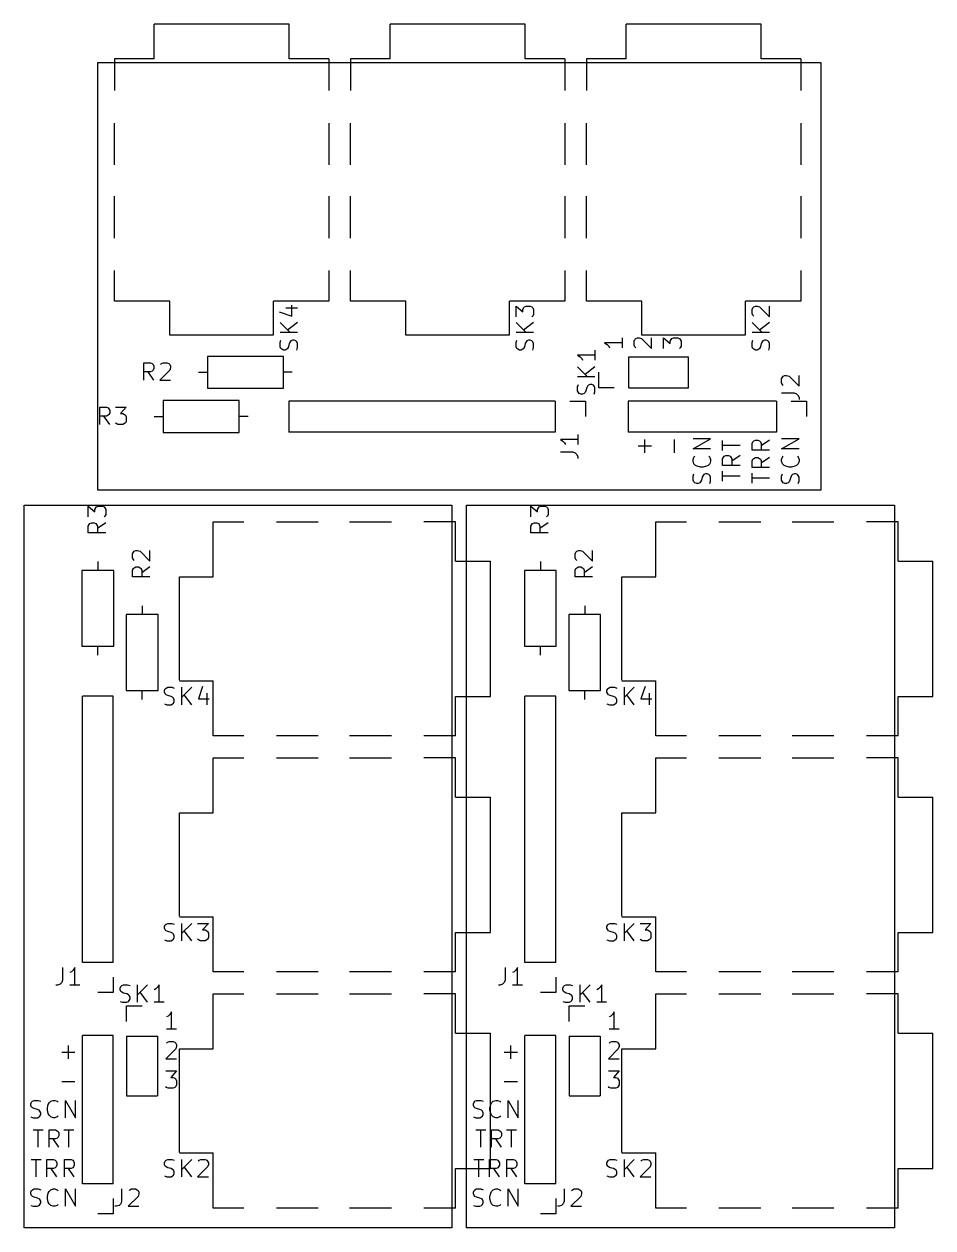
# Model space of a CAD drawing. Extents: x 25 to 269, y -152 to -49.
# Drawn here: x 25.4 to 103.6, y -152.4 to -48.8 of the extents above; entities that cross this region are included whole.
import ezdxf

# ---------------------------------------------------------------- set-up
doc = ezdxf.new("R2010")
doc.units = 0
doc.layers.add('BLACK', color=7, linetype='CONTINUOUS')

msp = doc.modelspace()

# ---------------------------------------------------------------- linework, layer by layer
at = {"layer": 'BLACK', "linetype": 'CONTINUOUS'}
for p, q in [((48.225, -48.76), (36.585, -48.76)), ((36.585, -51.76), (36.585, -48.76)), ((48.225, -51.76), (48.225, -48.76)), ((56.905, -51.76), (56.905, -48.76)), ((68.545, -48.76), (56.905, -48.76)), ((68.545, -51.76), (68.545, -48.76)), ((88.865, -48.76), (77.225, -48.76)), ((77.225, -51.76), (77.225, -48.76)), ((88.865, -51.76), (88.865, -48.76)), ((36.585, -51.76), (33.185, -51.76)), ((33.185, -51.76), (33.185, -54.48)), ((51.625, -51.76), (48.225, -51.76)), ((51.625, -51.76), (51.625, -54.48)), ((53.505, -51.76), (53.505, -54.48)), ((56.905, -51.76), (53.505, -51.76)), ((71.945, -51.76), (68.545, -51.76)), ((71.945, -51.76), (71.945, -54.48)), ((77.225, -51.76), (73.825, -51.76)), ((73.825, -51.76), (73.825, -54.48)), ((92.265, -51.76), (88.865, -51.76)), ((92.265, -51.76), (92.265, -54.48)), ((31.75, -88.9), (31.75, -52.07)), ((31.75, -52.07), (93.98, -52.07)), ((93.98, -52.07), (93.98, -88.9)), ((33.185, -60.88), (33.185, -57.28)), ((51.625, -57.28), (51.625, -60.88)), ((53.505, -60.88), (53.505, -57.28)), ((71.945, -57.28), (71.945, -60.88)), ((73.825, -60.88), (73.825, -57.28)), ((92.265, -57.28), (92.265, -60.88)), ((33.185, -67.18), (33.185, -63.58)), ((51.625, -63.58), (51.625, -67.18)), ((53.505, -67.18), (53.505, -63.58)), ((71.945, -63.58), (71.945, -67.18)), ((73.825, -67.18), (73.825, -63.58)), ((92.265, -63.58), (92.265, -67.18)), ((33.185, -72.61), (33.185, -69.98)), ((51.625, -69.98), (51.625, -72.61)), ((53.505, -72.61), (53.505, -69.98)), ((71.945, -69.98), (71.945, -72.61)), ((73.825, -72.61), (73.825, -69.98)), ((92.265, -69.98), (92.265, -72.61)), ((37.935, -72.61), (33.185, -72.61)), ((37.935, -75.53), (37.935, -72.61)), ((51.625, -72.61), (46.875, -72.61)), ((46.875, -75.53), (46.875, -72.61)), ((47.3671, -73.5371), (48.4386, -73.8943)), ((47.9386, -73.18), (48.9386, -73.18)), ((48.4386, -73.8943), (48.4386, -72.9657)), ((58.255, -72.61), (53.505, -72.61)), ((58.255, -75.53), (58.255, -72.61)), ((67.195, -75.53), (67.195, -72.61)), ((71.945, -72.61), (67.195, -72.61)), ((67.7586, -73.9657), (67.7586, -73.0371)), ((67.7586, -73.0371), (68.33, -73.5371)), ((68.33, -73.3229), (68.4014, -73.18)), ((68.33, -73.5371), (68.33, -73.3229)), ((68.4014, -73.18), (68.4729, -73.1086)), ((68.4729, -73.1086), (68.6157, -73.0371)), ((68.6157, -73.0371), (68.9729, -73.0371)), ((68.9729, -73.0371), (69.1157, -73.1086)), ((69.1157, -73.1086), (69.1871, -73.18)), ((69.1871, -73.18), (69.2586, -73.3229)), ((69.2586, -73.3229), (69.2586, -73.7514)), ((78.575, -72.61), (73.825, -72.61)), ((78.575, -75.53), (78.575, -72.61)), ((92.265, -72.61), (87.515, -72.61)), ((87.515, -75.53), (87.515, -72.61)), ((88.0786, -73.3229), (88.15, -73.18)), ((88.0786, -73.68), (88.0786, -73.3229)), ((88.15, -73.18), (88.2214, -73.1086)), ((88.2214, -73.1086), (88.3643, -73.0371)), ((88.3643, -73.0371), (88.5071, -73.0371)), ((88.5071, -73.0371), (88.7214, -73.1086)), ((88.7214, -73.1086), (89.5786, -73.9657)), ((89.5786, -73.9657), (89.5786, -73.0371)), ((47.4386, -74.4657), (48.2957, -75.3229)), ((48.9386, -74.4657), (48.0814, -75.1086)), ((67.7586, -74.4657), (68.6157, -75.3229)), ((69.2586, -74.4657), (68.4014, -75.1086)), ((69.1871, -73.8943), (69.1157, -73.9657)), ((69.2586, -73.7514), (69.1871, -73.8943)), ((88.15, -73.8229), (88.0786, -73.68)), ((88.0786, -74.4657), (88.9357, -75.3229)), ((88.2214, -73.8943), (88.15, -73.8229)), ((89.5786, -74.4657), (88.7214, -75.1086)), ((46.835, -75.53), (37.935, -75.53)), ((48.9386, -75.3229), (47.4386, -75.3229)), ((67.155, -75.53), (58.255, -75.53)), ((69.2586, -75.3229), (67.7586, -75.3229)), ((87.475, -75.53), (78.575, -75.53)), ((89.5786, -75.3229), (88.0786, -75.3229)), ((47.4386, -76.18), (47.51, -75.9657)), ((47.4386, -76.5371), (47.4386, -76.18)), ((47.51, -76.68), (47.4386, -76.5371)), ((47.5814, -76.7514), (47.51, -76.68)), ((48.0814, -76.68), (48.01, -76.7514)), ((48.1529, -76.5371), (48.0814, -76.68)), ((48.2243, -76.2514), (48.1529, -76.5371)), ((48.2957, -76.1086), (48.2243, -76.2514)), ((48.3671, -76.0371), (48.2957, -76.1086)), ((48.51, -75.9657), (48.3671, -76.0371)), ((48.6529, -75.9657), (48.51, -75.9657)), ((48.7957, -76.0371), (48.6529, -75.9657)), ((48.8671, -76.1086), (48.7957, -76.0371)), ((48.9386, -76.2514), (48.8671, -76.1086)), ((48.8671, -76.8229), (48.9386, -76.6086)), ((48.9386, -76.6086), (48.9386, -76.2514)), ((67.7586, -76.18), (67.83, -75.9657)), ((67.7586, -76.5371), (67.7586, -76.18)), ((67.83, -76.68), (67.7586, -76.5371)), ((67.9014, -76.7514), (67.83, -76.68)), ((68.4014, -76.68), (68.33, -76.7514)), ((68.4729, -76.5371), (68.4014, -76.68)), ((68.5443, -76.2514), (68.4729, -76.5371)), ((68.6157, -76.1086), (68.5443, -76.2514)), ((68.6871, -76.0371), (68.6157, -76.1086)), ((68.83, -75.9657), (68.6871, -76.0371)), ((68.9729, -75.9657), (68.83, -75.9657)), ((69.1157, -76.0371), (68.9729, -75.9657)), ((69.1871, -76.1086), (69.1157, -76.0371)), ((69.2586, -76.2514), (69.1871, -76.1086)), ((69.1871, -76.8229), (69.2586, -76.6086)), ((69.2586, -76.6086), (69.2586, -76.2514)), ((76.8786, -76.2), (75.3786, -76.2)), ((75.3786, -76.2), (75.5929, -76.3429)), ((75.5929, -76.3429), (75.7357, -76.4857)), ((75.7357, -76.4857), (75.8071, -76.6286)), ((76.8786, -75.7714), (76.8786, -76.6286)), ((77.9186, -76.0571), (77.99, -75.9143)), ((77.9186, -76.4143), (77.9186, -76.0571)), ((77.99, -76.5571), (77.9186, -76.4143)), ((77.99, -75.9143), (78.0614, -75.8429)), ((78.0614, -76.6286), (77.99, -76.5571)), ((78.0614, -75.8429), (78.2043, -75.7714)), ((78.2043, -75.7714), (78.3471, -75.7714)), ((78.3471, -75.7714), (78.5614, -75.8429)), ((78.5614, -75.8429), (79.4186, -76.7)), ((79.4186, -76.7), (79.4186, -75.7714)), ((80.4586, -76.7), (80.4586, -75.7714)), ((80.4586, -75.7714), (81.03, -76.2714)), ((81.03, -76.0571), (81.1014, -75.9143)), ((81.03, -76.2714), (81.03, -76.0571)), ((81.1014, -75.9143), (81.1729, -75.8429)), ((81.1729, -75.8429), (81.3157, -75.7714)), ((81.3157, -75.7714), (81.6729, -75.7714)), ((81.6729, -75.7714), (81.8157, -75.8429)), ((81.8157, -75.8429), (81.8871, -75.9143)), ((81.8871, -76.6286), (81.8157, -76.7)), ((81.8871, -75.9143), (81.9586, -76.0571)), ((81.9586, -76.4857), (81.8871, -76.6286)), ((81.9586, -76.0571), (81.9586, -76.4857)), ((88.0786, -76.18), (88.15, -75.9657)), ((88.0786, -76.5371), (88.0786, -76.18)), ((88.15, -76.68), (88.0786, -76.5371)), ((88.2214, -76.7514), (88.15, -76.68)), ((88.7214, -76.68), (88.65, -76.7514)), ((88.7929, -76.5371), (88.7214, -76.68)), ((88.8643, -76.2514), (88.7929, -76.5371)), ((88.9357, -76.1086), (88.8643, -76.2514)), ((89.0071, -76.0371), (88.9357, -76.1086)), ((89.15, -75.9657), (89.0071, -76.0371)), ((89.2929, -75.9657), (89.15, -75.9657)), ((89.4357, -76.0371), (89.2929, -75.9657)), ((89.5071, -76.1086), (89.4357, -76.0371)), ((89.5786, -76.2514), (89.5071, -76.1086)), ((89.5071, -76.8229), (89.5786, -76.6086)), ((89.5786, -76.6086), (89.5786, -76.2514)), ((47.72, -77.37), (41.18, -77.37)), ((41.18, -77.37), (41.18, -80.11)), ((47.7243, -76.8229), (47.5814, -76.7514)), ((47.72, -80.11), (47.72, -77.37)), ((47.8671, -76.8229), (47.7243, -76.8229)), ((48.01, -76.7514), (47.8671, -76.8229)), ((68.0443, -76.8229), (67.9014, -76.7514)), ((68.1871, -76.8229), (68.0443, -76.8229)), ((68.33, -76.7514), (68.1871, -76.8229)), ((74.5486, -77.2757), (73.0486, -77.2757)), ((73.0486, -77.2757), (73.2629, -77.4186)), ((73.2629, -77.4186), (73.4057, -77.5614)), ((73.4057, -77.5614), (73.4771, -77.7043)), ((74.5486, -76.8471), (74.5486, -77.7043)), ((77.47, -80.07), (77.47, -77.41)), ((77.47, -77.41), (82.61, -77.41)), ((82.61, -80.07), (82.61, -77.41)), ((88.3643, -76.8229), (88.2214, -76.7514)), ((88.5071, -76.8229), (88.3643, -76.8229)), ((88.65, -76.7514), (88.5071, -76.8229)), ((35.7229, -79.4186), (35.7229, -77.9186)), ((35.7229, -77.9186), (36.2943, -77.9186)), ((36.2943, -78.7043), (35.7229, -78.7043)), ((36.58, -79.4186), (36.08, -78.7043)), ((36.2943, -77.9186), (36.4371, -77.99)), ((36.4371, -78.6329), (36.2943, -78.7043)), ((36.4371, -77.99), (36.5086, -78.0614)), ((36.5086, -78.5614), (36.4371, -78.6329)), ((36.5086, -78.0614), (36.58, -78.2043)), ((36.58, -78.4186), (36.5086, -78.5614)), ((36.58, -78.2043), (36.58, -78.4186)), ((37.9371, -78.5614), (37.08, -79.4186)), ((37.1514, -78.0614), (37.2229, -77.99)), ((37.2229, -77.99), (37.3657, -77.9186)), ((37.3657, -77.9186), (37.7229, -77.9186)), ((37.7229, -77.9186), (37.8657, -77.99)), ((37.8657, -77.99), (37.9371, -78.0614)), ((37.9371, -78.0614), (38.0086, -78.2043)), ((38.0086, -78.3471), (37.9371, -78.5614)), ((38.0086, -78.2043), (38.0086, -78.3471)), ((40.41, -78.74), (41.18, -78.74)), ((48.49, -78.74), (47.72, -78.74)), ((73.0486, -78.2757), (73.9057, -79.1329)), ((74.5486, -78.2757), (73.6914, -78.9186)), ((74.87, -80.07), (74.87, -78.74)), ((37.08, -79.4186), (38.0086, -79.4186)), ((74.5486, -79.1329), (73.0486, -79.1329)), ((73.0486, -79.99), (73.12, -79.7757)), ((74.12, -79.7757), (73.9771, -79.8471)), ((74.2629, -79.7757), (74.12, -79.7757)), ((74.4057, -79.8471), (74.2629, -79.7757)), ((90.6186, -79.2957), (90.69, -79.1529)), ((90.6186, -79.6529), (90.6186, -79.2957)), ((90.69, -79.7957), (90.6186, -79.6529)), ((90.69, -79.1529), (90.7614, -79.0814)), ((90.7614, -79.8671), (90.69, -79.7957)), ((90.7614, -79.0814), (90.9043, -79.01)), ((90.9043, -79.01), (91.0471, -79.01)), ((91.0471, -79.01), (91.2614, -79.0814)), ((91.2614, -79.0814), (92.1186, -79.9386)), ((92.1186, -79.9386), (92.1186, -79.01)), ((41.18, -80.11), (47.72, -80.11)), ((73.0486, -80.3471), (73.0486, -79.99)), ((73.12, -80.49), (73.0486, -80.3471)), ((73.1914, -80.5614), (73.12, -80.49)), ((73.3343, -80.6329), (73.1914, -80.5614)), ((73.4771, -80.6329), (73.3343, -80.6329)), ((73.62, -80.5614), (73.4771, -80.6329)), ((73.6914, -80.49), (73.62, -80.5614)), ((73.7629, -80.3471), (73.6914, -80.49)), ((73.8343, -80.0614), (73.7629, -80.3471)), ((73.9057, -79.9186), (73.8343, -80.0614)), ((73.9771, -79.8471), (73.9057, -79.9186)), ((74.4771, -79.9186), (74.4057, -79.8471)), ((74.5486, -80.0614), (74.4771, -79.9186)), ((74.4771, -80.6329), (74.5486, -80.4186)), ((74.5486, -80.4186), (74.5486, -80.0614)), ((76.2, -80.07), (74.87, -80.07)), ((77.47, -80.07), (82.61, -80.07)), ((90.6186, -80.51), (91.69, -80.51)), ((91.69, -80.51), (91.9043, -80.5814)), ((91.9043, -80.5814), (92.0471, -80.7243)), ((92.0471, -80.7243), (92.1186, -80.9386)), ((31.9129, -83.2286), (31.9129, -81.7286)), ((31.9129, -81.7286), (32.4843, -81.7286)), ((32.4843, -81.7286), (32.6271, -81.8)), ((32.6271, -81.8), (32.6986, -81.8714)), ((32.6986, -81.8714), (32.77, -82.0143)), ((33.27, -81.7286), (34.1986, -81.7286)), ((34.1986, -81.7286), (33.6986, -82.3)), ((43.91, -81.18), (37.37, -81.18)), ((37.37, -81.18), (37.37, -83.92)), ((43.91, -83.92), (43.91, -81.18)), ((71.12, -81.22), (48.2, -81.22)), ((48.2, -81.22), (48.2, -83.88)), ((71.12, -81.22), (71.12, -83.88)), ((72.39, -81.22), (73.72, -81.22)), ((73.72, -81.22), (73.72, -82.55)), ((90.17, -81.22), (77.41, -81.22)), ((77.41, -81.22), (77.41, -83.88)), ((90.17, -81.22), (90.17, -83.88)), ((91.44, -81.22), (92.77, -81.22)), ((92.1186, -80.9386), (92.1186, -81.0814)), ((92.77, -81.22), (92.77, -82.55)), ((32.4843, -82.5143), (31.9129, -82.5143)), ((32.77, -83.2286), (32.27, -82.5143)), ((32.6271, -82.4429), (32.4843, -82.5143)), ((32.6986, -82.3714), (32.6271, -82.4429)), ((32.77, -82.2286), (32.6986, -82.3714)), ((32.77, -82.0143), (32.77, -82.2286)), ((33.6986, -82.3), (33.9129, -82.3)), ((33.9129, -82.3), (34.0557, -82.3714)), ((34.0557, -82.3714), (34.1271, -82.4429)), ((34.1271, -82.4429), (34.1986, -82.5857)), ((34.1986, -82.5857), (34.1986, -82.9429)), ((36.6, -82.55), (37.37, -82.55)), ((44.68, -82.55), (43.91, -82.55)), ((33.3414, -83.1571), (33.27, -83.0857)), ((33.4843, -83.2286), (33.3414, -83.1571)), ((33.9129, -83.2286), (33.4843, -83.2286)), ((34.0557, -83.1571), (33.9129, -83.2286)), ((34.1271, -83.0857), (34.0557, -83.1571)), ((34.1986, -82.9429), (34.1271, -83.0857)), ((37.37, -83.92), (43.91, -83.92)), ((71.12, -83.88), (48.2, -83.88)), ((90.17, -83.88), (77.41, -83.88)), ((73.0686, -84.5186), (71.5686, -84.5186)), ((71.5686, -84.5186), (71.7829, -84.6614)), ((71.7829, -84.6614), (71.9257, -84.8043)), ((71.9257, -84.8043), (71.9971, -84.9471)), ((73.0686, -84.09), (73.0686, -84.9471)), ((78.8471, -85.6614), (78.8471, -84.5186)), ((81.3871, -85.6614), (81.3871, -84.5186)), ((82.9986, -85.3243), (84.4986, -84.4671)), ((84.4986, -84.4671), (82.9986, -84.4671)), ((85.5386, -85.4671), (85.5386, -84.61)), ((88.0786, -84.86), (88.15, -84.7171)), ((88.0786, -85.4314), (88.0786, -84.86)), ((88.15, -84.7171), (88.2214, -84.6457)), ((88.2214, -84.6457), (88.3643, -84.5743)), ((88.3643, -84.5743), (88.5786, -84.5743)), ((88.5786, -84.5743), (88.7214, -84.6457)), ((88.7214, -84.6457), (88.7929, -84.7171)), ((88.7929, -84.7171), (88.8643, -84.86)), ((89.5786, -84.5743), (88.8643, -85.0743)), ((88.8643, -84.86), (88.8643, -85.4314)), ((90.6186, -85.3243), (92.1186, -84.4671)), ((92.1186, -84.4671), (90.6186, -84.4671)), ((71.5686, -85.59), (72.64, -85.59)), ((72.64, -85.59), (72.8543, -85.6614)), ((72.8543, -85.6614), (72.9971, -85.8043)), ((72.9971, -85.8043), (73.0686, -86.0186)), ((73.0686, -86.0186), (73.0686, -86.1614)), ((79.4186, -85.09), (78.2757, -85.09)), ((84.4986, -85.3243), (82.9986, -85.3243)), ((83.07, -86.0386), (83.1414, -85.9671)), ((84.3557, -85.9671), (84.4271, -86.0386)), ((87.0386, -85.0386), (85.5386, -85.0386)), ((85.61, -86.0386), (85.6814, -85.9671)), ((85.6814, -85.9671), (85.8243, -85.8957)), ((85.8243, -85.8957), (86.0386, -85.8957)), ((86.0386, -85.8957), (86.1814, -85.9671)), ((86.1814, -85.9671), (86.2529, -86.0386)), ((87.0386, -85.8957), (86.3243, -86.3957)), ((89.5786, -85.4314), (88.0786, -85.4314)), ((92.1186, -85.3243), (90.6186, -85.3243)), ((90.69, -86.0386), (90.7614, -85.9671)), ((91.9757, -85.9671), (92.0471, -86.0386)), ((82.9986, -86.2529), (83.07, -86.0386)), ((82.9986, -86.3957), (82.9986, -86.2529)), ((83.07, -86.61), (82.9986, -86.3957)), ((83.2129, -86.7529), (83.07, -86.61)), ((83.3557, -86.8243), (83.2129, -86.7529)), ((83.6414, -86.8957), (83.3557, -86.8243)), ((83.8557, -86.8957), (83.6414, -86.8957)), ((84.1414, -86.8243), (83.8557, -86.8957)), ((84.2843, -86.7529), (84.1414, -86.8243)), ((84.4271, -86.61), (84.2843, -86.7529)), ((84.4271, -86.0386), (84.4986, -86.2529)), ((84.4986, -86.3957), (84.4271, -86.61)), ((84.4986, -86.2529), (84.4986, -86.3957)), ((85.5386, -86.1814), (85.61, -86.0386)), ((85.5386, -86.7529), (85.5386, -86.1814)), ((87.0386, -86.7529), (85.5386, -86.7529)), ((86.2529, -86.0386), (86.3243, -86.1814)), ((86.3243, -86.1814), (86.3243, -86.7529)), ((88.0786, -86.36), (88.15, -86.2171)), ((88.0786, -86.9314), (88.0786, -86.36)), ((89.5786, -86.9314), (88.0786, -86.9314)), ((88.15, -86.2171), (88.2214, -86.1457)), ((88.2214, -86.1457), (88.3643, -86.0743)), ((88.3643, -86.0743), (88.5786, -86.0743)), ((88.5786, -86.0743), (88.7214, -86.1457)), ((88.7214, -86.1457), (88.7929, -86.2171)), ((88.7929, -86.2171), (88.8643, -86.36)), ((89.5786, -86.0743), (88.8643, -86.5743)), ((88.8643, -86.36), (88.8643, -86.9314)), ((90.6186, -86.2529), (90.69, -86.0386)), ((90.6186, -86.3957), (90.6186, -86.2529)), ((90.69, -86.61), (90.6186, -86.3957)), ((90.8329, -86.7529), (90.69, -86.61)), ((90.9757, -86.8243), (90.8329, -86.7529)), ((91.2614, -86.8957), (90.9757, -86.8243)), ((91.4757, -86.8957), (91.2614, -86.8957)), ((91.7614, -86.8243), (91.4757, -86.8957)), ((91.9043, -86.7529), (91.7614, -86.8243)), ((92.0471, -86.61), (91.9043, -86.7529)), ((92.0471, -86.0386), (92.1186, -86.2529)), ((92.1186, -86.3957), (92.0471, -86.61)), ((92.1186, -86.2529), (92.1186, -86.3957)), ((82.9986, -87.6814), (83.07, -87.4671)), ((82.9986, -88.0386), (82.9986, -87.6814)), ((83.07, -88.1814), (82.9986, -88.0386)), ((83.7129, -88.0386), (83.6414, -88.1814)), ((83.7843, -87.7529), (83.7129, -88.0386)), ((83.8557, -87.61), (83.7843, -87.7529)), ((83.9271, -87.5386), (83.8557, -87.61)), ((84.07, -87.4671), (83.9271, -87.5386)), ((84.2129, -87.4671), (84.07, -87.4671)), ((84.3557, -87.5386), (84.2129, -87.4671)), ((84.4271, -87.61), (84.3557, -87.5386)), ((84.4986, -87.7529), (84.4271, -87.61)), ((84.4986, -88.11), (84.4986, -87.7529)), ((85.5386, -88.11), (85.5386, -87.2529)), ((87.0386, -87.6814), (85.5386, -87.6814)), ((88.0786, -88.2886), (88.0786, -87.4314)), ((89.5786, -87.86), (88.0786, -87.86)), ((90.6186, -87.6814), (90.69, -87.4671)), ((90.6186, -88.0386), (90.6186, -87.6814)), ((90.69, -88.1814), (90.6186, -88.0386)), ((91.3329, -88.0386), (91.2614, -88.1814)), ((91.4043, -87.7529), (91.3329, -88.0386)), ((91.4757, -87.61), (91.4043, -87.7529)), ((91.5471, -87.5386), (91.4757, -87.61)), ((91.69, -87.4671), (91.5471, -87.5386)), ((91.8329, -87.4671), (91.69, -87.4671)), ((91.9757, -87.5386), (91.8329, -87.4671)), ((92.0471, -87.61), (91.9757, -87.5386)), ((92.1186, -87.7529), (92.0471, -87.61)), ((92.1186, -88.11), (92.1186, -87.7529)), ((93.98, -88.9), (31.75, -88.9)), ((83.1414, -88.2529), (83.07, -88.1814)), ((83.2843, -88.3243), (83.1414, -88.2529)), ((83.4271, -88.3243), (83.2843, -88.3243)), ((83.57, -88.2529), (83.4271, -88.3243)), ((83.6414, -88.1814), (83.57, -88.2529)), ((84.4271, -88.3243), (84.4986, -88.11)), ((90.7614, -88.2529), (90.69, -88.1814)), ((90.9043, -88.3243), (90.7614, -88.2529)), ((91.0471, -88.3243), (90.9043, -88.3243)), ((91.19, -88.2529), (91.0471, -88.3243)), ((91.2614, -88.1814), (91.19, -88.2529)), ((92.0471, -88.3243), (92.1186, -88.11)), ((25.4, -90.17), (62.23, -90.17)), ((25.4, -152.4), (25.4, -90.17)), ((30.9286, -91.19), (30.9286, -90.2614)), ((30.9286, -90.2614), (31.5, -90.7614)), ((31.5, -90.5471), (31.5714, -90.4043)), ((31.5, -90.7614), (31.5, -90.5471)), ((31.5714, -90.4043), (31.6429, -90.3329)), ((31.6429, -90.3329), (31.7857, -90.2614)), ((31.7857, -90.2614), (32.1429, -90.2614)), ((32.1429, -90.2614), (32.2857, -90.3329)), ((32.2857, -90.3329), (32.3571, -90.4043)), ((32.3571, -91.1186), (32.2857, -91.19)), ((32.3571, -90.4043), (32.4286, -90.5471)), ((32.4286, -90.9757), (32.3571, -91.1186)), ((32.4286, -90.5471), (32.4286, -90.9757)), ((62.23, -90.17), (62.23, -152.4)), ((63.5, -152.4), (63.5, -90.17)), ((63.5, -90.17), (100.33, -90.17)), ((69.0286, -91.19), (69.0286, -90.2614)), ((69.0286, -90.2614), (69.6, -90.7614)), ((69.6, -90.5471), (69.6714, -90.4043)), ((69.6, -90.7614), (69.6, -90.5471)), ((69.6714, -90.4043), (69.7429, -90.3329)), ((69.7429, -90.3329), (69.8857, -90.2614)), ((69.8857, -90.2614), (70.2429, -90.2614)), ((70.2429, -90.2614), (70.3857, -90.3329)), ((70.3857, -90.3329), (70.4571, -90.4043)), ((70.4571, -91.1186), (70.3857, -91.19)), ((70.4571, -90.4043), (70.5286, -90.5471)), ((70.5286, -90.9757), (70.4571, -91.1186)), ((70.5286, -90.5471), (70.5286, -90.9757)), ((100.33, -90.17), (100.33, -152.4)), ((30.9286, -91.9757), (31, -91.8329)), ((30.9286, -92.5471), (30.9286, -91.9757)), ((31, -91.8329), (31.0714, -91.7614)), ((31.0714, -91.7614), (31.2143, -91.69)), ((31.2143, -91.69), (31.4286, -91.69)), ((31.4286, -91.69), (31.5714, -91.7614)), ((31.5714, -91.7614), (31.6429, -91.8329)), ((31.6429, -91.8329), (31.7143, -91.9757)), ((32.4286, -91.69), (31.7143, -92.19)), ((31.7143, -91.9757), (31.7143, -92.5471)), ((41.69, -96.355), (41.69, -91.605)), ((41.69, -91.605), (44.32, -91.605)), ((47.12, -91.605), (50.72, -91.605)), ((53.42, -91.605), (57.02, -91.605)), ((62.54, -91.605), (59.82, -91.605)), ((62.54, -95.005), (62.54, -91.605)), ((69.0286, -91.9757), (69.1, -91.8329)), ((69.0286, -92.5471), (69.0286, -91.9757)), ((69.1, -91.8329), (69.1714, -91.7614)), ((69.1714, -91.7614), (69.3143, -91.69)), ((69.3143, -91.69), (69.5286, -91.69)), ((69.5286, -91.69), (69.6714, -91.7614)), ((69.6714, -91.7614), (69.7429, -91.8329)), ((69.7429, -91.8329), (69.8143, -91.9757)), ((70.5286, -91.69), (69.8143, -92.19)), ((69.8143, -91.9757), (69.8143, -92.5471)), ((79.79, -96.355), (79.79, -91.605)), ((79.79, -91.605), (82.42, -91.605)), ((85.22, -91.605), (88.82, -91.605)), ((91.52, -91.605), (95.12, -91.605)), ((100.64, -91.605), (97.92, -91.605)), ((100.64, -95.005), (100.64, -91.605)), ((32.4286, -92.5471), (30.9286, -92.5471)), ((70.5286, -92.5471), (69.0286, -92.5471)), ((34.7386, -94.3571), (34.81, -94.2143)), ((34.81, -94.2143), (34.8814, -94.1429)), ((34.8814, -94.1429), (35.0243, -94.0714)), ((35.0243, -94.0714), (35.1671, -94.0714)), ((35.1671, -94.0714), (35.3814, -94.1429)), ((35.3814, -94.1429), (36.2386, -95)), ((36.2386, -95), (36.2386, -94.0714)), ((72.8386, -94.3571), (72.91, -94.2143)), ((72.91, -94.2143), (72.9814, -94.1429)), ((72.9814, -94.1429), (73.1243, -94.0714)), ((73.1243, -94.0714), (73.2671, -94.0714)), ((73.2671, -94.0714), (73.4814, -94.1429)), ((73.4814, -94.1429), (74.3386, -95)), ((74.3386, -95), (74.3386, -94.0714)), ((31.75, -95.02), (31.75, -95.79)), ((34.7386, -94.7143), (34.7386, -94.3571)), ((34.81, -94.8571), (34.7386, -94.7143)), ((34.8814, -94.9286), (34.81, -94.8571)), ((62.54, -95.005), (65.54, -95.005)), ((65.54, -106.645), (65.54, -95.005)), ((69.85, -95.02), (69.85, -95.79)), ((72.8386, -94.7143), (72.8386, -94.3571)), ((72.91, -94.8571), (72.8386, -94.7143)), ((72.9814, -94.9286), (72.91, -94.8571)), ((100.64, -95.005), (103.64, -95.005)), ((103.64, -106.645), (103.64, -95.005)), ((30.38, -95.79), (30.38, -102.33)), ((33.12, -95.79), (30.38, -95.79)), ((33.12, -102.33), (33.12, -95.79)), ((34.7386, -95.7857), (34.81, -95.6429)), ((34.7386, -96.3571), (34.7386, -95.7857)), ((36.2386, -96.3571), (34.7386, -96.3571)), ((34.81, -95.6429), (34.8814, -95.5714)), ((34.8814, -95.5714), (35.0243, -95.5)), ((35.0243, -95.5), (35.2386, -95.5)), ((35.2386, -95.5), (35.3814, -95.5714)), ((35.3814, -95.5714), (35.4529, -95.6429)), ((35.4529, -95.6429), (35.5243, -95.7857)), ((36.2386, -95.5), (35.5243, -96)), ((35.5243, -95.7857), (35.5243, -96.3571)), ((38.77, -96.355), (41.69, -96.355)), ((38.77, -105.255), (38.77, -96.355)), ((68.48, -95.79), (68.48, -102.33)), ((71.22, -95.79), (68.48, -95.79)), ((71.22, -102.33), (71.22, -95.79)), ((72.8386, -95.7857), (72.91, -95.6429)), ((72.8386, -96.3571), (72.8386, -95.7857)), ((74.3386, -96.3571), (72.8386, -96.3571)), ((72.91, -95.6429), (72.9814, -95.5714)), ((72.9814, -95.5714), (73.1243, -95.5)), ((73.1243, -95.5), (73.3386, -95.5)), ((73.3386, -95.5), (73.4814, -95.5714)), ((73.4814, -95.5714), (73.5529, -95.6429)), ((73.5529, -95.6429), (73.6243, -95.7857)), ((74.3386, -95.5), (73.6243, -96)), ((73.6243, -95.7857), (73.6243, -96.3571)), ((76.87, -96.355), (79.79, -96.355)), ((76.87, -105.255), (76.87, -96.355)), ((35.56, -98.83), (35.56, -99.6)), ((73.66, -98.83), (73.66, -99.6)), ((36.93, -99.6), (34.19, -99.6)), ((34.19, -99.6), (34.19, -106.14)), ((36.93, -106.14), (36.93, -99.6)), ((75.03, -99.6), (72.29, -99.6)), ((72.29, -99.6), (72.29, -106.14)), ((75.03, -106.14), (75.03, -99.6)), ((30.38, -102.33), (33.12, -102.33)), ((31.75, -103.1), (31.75, -102.33)), ((68.48, -102.33), (71.22, -102.33)), ((69.85, -103.1), (69.85, -102.33)), ((38.77, -105.295), (41.69, -105.295)), ((41.69, -110.045), (41.69, -105.295)), ((76.87, -105.295), (79.79, -105.295)), ((79.79, -110.045), (79.79, -105.295)), ((30.42, -129.54), (30.42, -106.62)), ((33.08, -106.62), (30.42, -106.62)), ((33.08, -129.54), (33.08, -106.62)), ((34.19, -106.14), (36.93, -106.14)), ((35.56, -106.91), (35.56, -106.14)), ((37.4771, -106.144), (37.5486, -106.001)), ((37.4771, -106.287), (37.4771, -106.144)), ((37.5486, -106.43), (37.4771, -106.287)), ((37.5486, -106.001), (37.62, -105.93)), ((37.62, -106.501), (37.5486, -106.43)), ((37.62, -105.93), (37.7629, -105.859)), ((37.7629, -106.573), (37.62, -106.501)), ((37.7629, -105.859), (38.12, -105.859)), ((38.0486, -106.644), (37.7629, -106.573)), ((38.1914, -106.716), (38.0486, -106.644)), ((38.12, -105.859), (38.3343, -105.93)), ((38.2629, -106.787), (38.1914, -106.716)), ((38.9771, -107.359), (38.9771, -105.859)), ((39.8343, -105.859), (38.9771, -106.716)), ((39.8343, -107.359), (39.1914, -106.501)), ((40.7629, -105.787), (40.4057, -106.859)), ((41.12, -106.359), (41.12, -107.359)), ((62.54, -110.045), (62.54, -106.645)), ((62.54, -106.645), (65.54, -106.645)), ((68.52, -129.54), (68.52, -106.62)), ((71.18, -106.62), (68.52, -106.62)), ((71.18, -129.54), (71.18, -106.62)), ((72.29, -106.14), (75.03, -106.14)), ((73.66, -106.91), (73.66, -106.14)), ((75.5771, -106.144), (75.6486, -106.001)), ((75.5771, -106.287), (75.5771, -106.144)), ((75.6486, -106.43), (75.5771, -106.287)), ((75.6486, -106.001), (75.72, -105.93)), ((75.72, -106.501), (75.6486, -106.43)), ((75.72, -105.93), (75.8629, -105.859)), ((75.8629, -106.573), (75.72, -106.501)), ((75.8629, -105.859), (76.22, -105.859)), ((76.1486, -106.644), (75.8629, -106.573)), ((76.2914, -106.716), (76.1486, -106.644)), ((76.22, -105.859), (76.4343, -105.93)), ((76.3629, -106.787), (76.2914, -106.716)), ((77.0771, -107.359), (77.0771, -105.859)), ((77.9343, -105.859), (77.0771, -106.716)), ((77.9343, -107.359), (77.2914, -106.501)), ((78.8629, -105.787), (78.5057, -106.859)), ((79.22, -106.359), (79.22, -107.359)), ((100.64, -110.045), (100.64, -106.645)), ((100.64, -106.645), (103.64, -106.645)), ((37.4771, -107.287), (37.6914, -107.359)), ((37.6914, -107.359), (38.0486, -107.359)), ((38.0486, -107.359), (38.1914, -107.287)), ((38.1914, -107.287), (38.2629, -107.216)), ((38.3343, -106.93), (38.2629, -106.787)), ((38.2629, -107.216), (38.3343, -107.073)), ((38.3343, -107.073), (38.3343, -106.93)), ((40.4057, -106.859), (41.3343, -106.859)), ((75.5771, -107.287), (75.7914, -107.359)), ((75.7914, -107.359), (76.1486, -107.359)), ((76.1486, -107.359), (76.2914, -107.287)), ((76.2914, -107.287), (76.3629, -107.216)), ((76.4343, -106.93), (76.3629, -106.787)), ((76.3629, -107.216), (76.4343, -107.073)), ((76.4343, -107.073), (76.4343, -106.93)), ((78.5057, -106.859), (79.4343, -106.859)), ((44.32, -110.045), (41.69, -110.045)), ((50.72, -110.045), (47.12, -110.045)), ((57.02, -110.045), (53.42, -110.045)), ((62.54, -110.045), (59.82, -110.045)), ((82.42, -110.045), (79.79, -110.045)), ((88.82, -110.045), (85.22, -110.045)), ((95.12, -110.045), (91.52, -110.045)), ((100.64, -110.045), (97.92, -110.045)), ((41.69, -111.925), (44.32, -111.925)), ((41.69, -116.675), (41.69, -111.925)), ((47.12, -111.925), (50.72, -111.925)), ((53.42, -111.925), (57.02, -111.925)), ((62.54, -111.925), (59.82, -111.925)), ((62.54, -115.325), (62.54, -111.925)), ((79.79, -111.925), (82.42, -111.925)), ((79.79, -116.675), (79.79, -111.925)), ((85.22, -111.925), (88.82, -111.925)), ((91.52, -111.925), (95.12, -111.925)), ((100.64, -111.925), (97.92, -111.925)), ((100.64, -115.325), (100.64, -111.925)), ((62.54, -115.325), (65.54, -115.325)), ((65.54, -126.965), (65.54, -115.325)), ((100.64, -115.325), (103.64, -115.325)), ((103.64, -126.965), (103.64, -115.325)), ((38.77, -125.575), (38.77, -116.675)), ((38.77, -116.675), (41.69, -116.675)), ((76.87, -125.575), (76.87, -116.675)), ((76.87, -116.675), (79.79, -116.675)), ((37.4771, -126.464), (37.5486, -126.321)), ((37.5486, -126.321), (37.62, -126.25)), ((37.62, -126.25), (37.7629, -126.179)), ((37.7629, -126.179), (38.12, -126.179)), ((38.12, -126.179), (38.3343, -126.25)), ((38.77, -125.615), (41.69, -125.615)), ((38.9771, -127.679), (38.9771, -126.179)), ((39.8343, -126.179), (38.9771, -127.036)), ((40.3343, -126.179), (41.2629, -126.179)), ((41.2629, -126.179), (40.7629, -126.75)), ((41.69, -130.365), (41.69, -125.615)), ((75.5771, -126.464), (75.6486, -126.321)), ((75.6486, -126.321), (75.72, -126.25)), ((75.72, -126.25), (75.8629, -126.179)), ((75.8629, -126.179), (76.22, -126.179)), ((76.22, -126.179), (76.4343, -126.25)), ((76.87, -125.615), (79.79, -125.615)), ((77.0771, -127.679), (77.0771, -126.179)), ((77.9343, -126.179), (77.0771, -127.036)), ((78.4343, -126.179), (79.3629, -126.179)), ((79.3629, -126.179), (78.8629, -126.75)), ((79.79, -130.365), (79.79, -125.615)), ((37.4771, -126.607), (37.4771, -126.464)), ((37.5486, -126.75), (37.4771, -126.607)), ((37.62, -126.821), (37.5486, -126.75)), ((37.7629, -126.893), (37.62, -126.821)), ((38.0486, -126.964), (37.7629, -126.893)), ((38.1914, -127.036), (38.0486, -126.964)), ((38.2629, -127.107), (38.1914, -127.036)), ((38.3343, -127.25), (38.2629, -127.107)), ((38.2629, -127.536), (38.3343, -127.393)), ((38.3343, -127.393), (38.3343, -127.25)), ((39.8343, -127.679), (39.1914, -126.821)), ((40.7629, -126.75), (40.9771, -126.75)), ((40.9771, -126.75), (41.12, -126.821)), ((41.12, -126.821), (41.1914, -126.893)), ((41.1914, -126.893), (41.2629, -127.036)), ((41.2629, -127.393), (41.1914, -127.536)), ((41.2629, -127.036), (41.2629, -127.393)), ((62.54, -126.965), (65.54, -126.965)), ((62.54, -130.365), (62.54, -126.965)), ((75.5771, -126.607), (75.5771, -126.464)), ((75.6486, -126.75), (75.5771, -126.607)), ((75.72, -126.821), (75.6486, -126.75)), ((75.8629, -126.893), (75.72, -126.821)), ((76.1486, -126.964), (75.8629, -126.893)), ((76.2914, -127.036), (76.1486, -126.964)), ((76.3629, -127.107), (76.2914, -127.036)), ((76.4343, -127.25), (76.3629, -127.107)), ((76.3629, -127.536), (76.4343, -127.393)), ((76.4343, -127.393), (76.4343, -127.25)), ((77.9343, -127.679), (77.2914, -126.821)), ((78.8629, -126.75), (79.0771, -126.75)), ((79.0771, -126.75), (79.22, -126.821)), ((79.22, -126.821), (79.2914, -126.893)), ((79.2914, -126.893), (79.3629, -127.036)), ((79.3629, -127.393), (79.2914, -127.536)), ((79.3629, -127.036), (79.3629, -127.393)), ((100.64, -126.965), (103.64, -126.965)), ((100.64, -130.365), (100.64, -126.965)), ((37.4771, -127.607), (37.6914, -127.679)), ((37.6914, -127.679), (38.0486, -127.679)), ((38.0486, -127.679), (38.1914, -127.607)), ((38.1914, -127.607), (38.2629, -127.536)), ((40.4057, -127.607), (40.3343, -127.536)), ((40.5486, -127.679), (40.4057, -127.607)), ((40.9771, -127.679), (40.5486, -127.679)), ((41.12, -127.607), (40.9771, -127.679)), ((41.1914, -127.536), (41.12, -127.607)), ((75.5771, -127.607), (75.7914, -127.679)), ((75.7914, -127.679), (76.1486, -127.679)), ((76.1486, -127.679), (76.2914, -127.607)), ((76.2914, -127.607), (76.3629, -127.536)), ((78.5057, -127.607), (78.4343, -127.536)), ((78.6486, -127.679), (78.5057, -127.607)), ((79.0771, -127.679), (78.6486, -127.679)), ((79.22, -127.607), (79.0771, -127.679)), ((79.2914, -127.536), (79.22, -127.607)), ((33.08, -129.54), (30.42, -129.54)), ((71.18, -129.54), (68.52, -129.54)), ((28.71, -129.989), (28.71, -131.06)), ((29.4957, -130.346), (29.3529, -130.417)), ((29.6386, -130.203), (29.4957, -130.346)), ((29.7814, -129.989), (29.6386, -130.203)), ((29.7814, -131.489), (29.7814, -129.989)), ((44.32, -130.365), (41.69, -130.365)), ((50.72, -130.365), (47.12, -130.365)), ((57.02, -130.365), (53.42, -130.365)), ((62.54, -130.365), (59.82, -130.365)), ((66.81, -129.989), (66.81, -131.06)), ((67.5957, -130.346), (67.4529, -130.417)), ((67.7386, -130.203), (67.5957, -130.346)), ((67.8814, -129.989), (67.7386, -130.203)), ((67.8814, -131.489), (67.8814, -129.989)), ((82.42, -130.365), (79.79, -130.365)), ((88.82, -130.365), (85.22, -130.365)), ((95.12, -130.365), (91.52, -130.365)), ((100.64, -130.365), (97.92, -130.365)), ((28.2814, -131.489), (28.1386, -131.489)), ((28.4957, -131.417), (28.2814, -131.489)), ((28.6386, -131.274), (28.4957, -131.417)), ((28.71, -131.06), (28.6386, -131.274)), ((30.21, -131.489), (29.3529, -131.489)), ((33.08, -130.81), (33.08, -132.14)), ((33.6671, -131.754), (33.7386, -131.611)), ((33.7386, -131.611), (33.81, -131.54)), ((33.81, -131.54), (33.9529, -131.469)), ((33.9529, -131.469), (34.31, -131.469)), ((34.31, -131.469), (34.5243, -131.54)), ((35.1671, -132.969), (35.1671, -131.469)), ((36.0243, -131.469), (35.1671, -132.326)), ((37.0243, -131.469), (36.8814, -131.683)), ((37.0243, -132.969), (37.0243, -131.469)), ((66.3814, -131.489), (66.2386, -131.489)), ((66.5957, -131.417), (66.3814, -131.489)), ((66.7386, -131.274), (66.5957, -131.417)), ((66.81, -131.06), (66.7386, -131.274)), ((68.31, -131.489), (67.4529, -131.489)), ((71.18, -130.81), (71.18, -132.14)), ((71.7671, -131.754), (71.8386, -131.611)), ((71.8386, -131.611), (71.91, -131.54)), ((71.91, -131.54), (72.0529, -131.469)), ((72.0529, -131.469), (72.41, -131.469)), ((72.41, -131.469), (72.6243, -131.54)), ((73.2671, -132.969), (73.2671, -131.469)), ((74.1243, -131.469), (73.2671, -132.326)), ((75.1243, -131.469), (74.9814, -131.683)), ((75.1243, -132.969), (75.1243, -131.469)), ((33.08, -132.14), (31.75, -132.14)), ((33.6671, -131.897), (33.6671, -131.754)), ((33.7386, -132.04), (33.6671, -131.897)), ((33.81, -132.111), (33.7386, -132.04)), ((33.9529, -132.183), (33.81, -132.111)), ((34.2386, -132.254), (33.9529, -132.183)), ((34.3814, -132.326), (34.2386, -132.254)), ((34.4529, -132.397), (34.3814, -132.326)), ((34.5243, -132.54), (34.4529, -132.397)), ((34.5243, -132.683), (34.5243, -132.54)), ((36.0243, -132.969), (35.3814, -132.111)), ((36.7386, -131.826), (36.5957, -131.897)), ((36.8814, -131.683), (36.7386, -131.826)), ((41.69, -136.995), (41.69, -132.245)), ((41.69, -132.245), (44.32, -132.245)), ((47.12, -132.245), (50.72, -132.245)), ((53.42, -132.245), (57.02, -132.245)), ((62.54, -132.245), (59.82, -132.245)), ((62.54, -135.645), (62.54, -132.245)), ((71.18, -132.14), (69.85, -132.14)), ((71.7671, -131.897), (71.7671, -131.754)), ((71.8386, -132.04), (71.7671, -131.897)), ((71.91, -132.111), (71.8386, -132.04)), ((72.0529, -132.183), (71.91, -132.111)), ((72.3386, -132.254), (72.0529, -132.183)), ((72.4814, -132.326), (72.3386, -132.254)), ((72.5529, -132.397), (72.4814, -132.326)), ((72.6243, -132.54), (72.5529, -132.397)), ((72.6243, -132.683), (72.6243, -132.54)), ((74.1243, -132.969), (73.4814, -132.111)), ((74.8386, -131.826), (74.6957, -131.897)), ((74.9814, -131.683), (74.8386, -131.826)), ((79.79, -136.995), (79.79, -132.245)), ((79.79, -132.245), (82.42, -132.245)), ((85.22, -132.245), (88.82, -132.245)), ((91.52, -132.245), (95.12, -132.245)), ((100.64, -132.245), (97.92, -132.245)), ((100.64, -135.645), (100.64, -132.245)), ((33.6671, -132.897), (33.8814, -132.969)), ((33.8814, -132.969), (34.2386, -132.969)), ((34.23, -133.29), (35.56, -133.29)), ((34.23, -134.62), (34.23, -133.29)), ((34.2386, -132.969), (34.3814, -132.897)), ((34.3814, -132.897), (34.4529, -132.826)), ((34.4529, -132.826), (34.5243, -132.683)), ((37.4529, -132.969), (36.5957, -132.969)), ((71.7671, -132.897), (71.9814, -132.969)), ((71.9814, -132.969), (72.3386, -132.969)), ((72.33, -133.29), (73.66, -133.29)), ((72.33, -134.62), (72.33, -133.29)), ((72.3386, -132.969), (72.4814, -132.897)), ((72.4814, -132.897), (72.5529, -132.826)), ((72.5529, -132.826), (72.6243, -132.683)), ((75.5529, -132.969), (74.6957, -132.969)), ((37.8143, -134.156), (37.6714, -134.227)), ((37.9571, -134.013), (37.8143, -134.156)), ((38.1, -133.799), (37.9571, -134.013)), ((38.1, -135.299), (38.1, -133.799)), ((75.9143, -134.156), (75.7714, -134.227)), ((76.0571, -134.013), (75.9143, -134.156)), ((76.2, -133.799), (76.0571, -134.013)), ((76.2, -135.299), (76.2, -133.799)), ((38.5286, -135.299), (37.6714, -135.299)), ((62.54, -135.645), (65.54, -135.645)), ((65.54, -147.285), (65.54, -135.645)), ((76.6286, -135.299), (75.7714, -135.299)), ((100.64, -135.645), (103.64, -135.645)), ((103.64, -147.285), (103.64, -135.645)), ((29.21, -137.839), (29.21, -136.696)), ((30.42, -148.59), (30.42, -135.83)), ((33.08, -135.83), (30.42, -135.83)), ((33.08, -148.59), (33.08, -135.83)), ((34.23, -135.89), (36.89, -135.89)), ((34.23, -135.89), (34.23, -141.03)), ((36.89, -135.89), (36.89, -141.03)), ((37.6714, -136.481), (37.7429, -136.41)), ((37.7429, -136.41), (37.8857, -136.339)), ((37.8857, -136.339), (38.2429, -136.339)), ((38.2429, -136.339), (38.3857, -136.41)), ((38.3857, -136.41), (38.4571, -136.481)), ((38.4571, -136.481), (38.5286, -136.624)), ((38.5286, -136.767), (38.4571, -136.981)), ((38.5286, -136.624), (38.5286, -136.767)), ((67.31, -137.839), (67.31, -136.696)), ((68.52, -148.59), (68.52, -135.83)), ((71.18, -135.83), (68.52, -135.83)), ((71.18, -148.59), (71.18, -135.83)), ((72.33, -135.89), (74.99, -135.89)), ((72.33, -135.89), (72.33, -141.03)), ((74.99, -135.89), (74.99, -141.03)), ((75.7714, -136.481), (75.8429, -136.41)), ((75.8429, -136.41), (75.9857, -136.339)), ((75.9857, -136.339), (76.3429, -136.339)), ((76.3429, -136.339), (76.4857, -136.41)), ((76.4857, -136.41), (76.5571, -136.481)), ((76.5571, -136.481), (76.6286, -136.624)), ((76.6286, -136.767), (76.5571, -136.981)), ((76.6286, -136.624), (76.6286, -136.767)), ((28.6386, -137.267), (29.7814, -137.267)), ((38.4571, -136.981), (37.6, -137.839)), ((37.6, -137.839), (38.5286, -137.839)), ((38.77, -136.995), (41.69, -136.995)), ((38.77, -145.895), (38.77, -136.995)), ((66.7386, -137.267), (67.8814, -137.267)), ((76.5571, -136.981), (75.7, -137.839)), ((75.7, -137.839), (76.6286, -137.839)), ((76.87, -136.995), (79.79, -136.995)), ((76.87, -145.895), (76.87, -136.995)), ((28.6386, -139.807), (29.7814, -139.807)), ((37.6, -138.879), (38.5286, -138.879)), ((38.5286, -138.879), (38.0286, -139.45)), ((38.0286, -139.45), (38.2429, -139.45)), ((38.2429, -139.45), (38.3857, -139.521)), ((38.3857, -139.521), (38.4571, -139.593)), ((38.4571, -139.593), (38.5286, -139.736)), ((38.5286, -139.736), (38.5286, -140.093)), ((66.7386, -139.807), (67.8814, -139.807)), ((75.7, -138.879), (76.6286, -138.879)), ((76.6286, -138.879), (76.1286, -139.45)), ((76.1286, -139.45), (76.3429, -139.45)), ((76.3429, -139.45), (76.4857, -139.521)), ((76.4857, -139.521), (76.5571, -139.593)), ((76.5571, -139.593), (76.6286, -139.736)), ((76.6286, -139.736), (76.6286, -140.093)), ((37.6714, -140.307), (37.6, -140.236)), ((37.8143, -140.379), (37.6714, -140.307)), ((38.2429, -140.379), (37.8143, -140.379)), ((38.3857, -140.307), (38.2429, -140.379)), ((38.4571, -140.236), (38.3857, -140.307)), ((38.5286, -140.093), (38.4571, -140.236)), ((75.7714, -140.307), (75.7, -140.236)), ((75.9143, -140.379), (75.7714, -140.307)), ((76.3429, -140.379), (75.9143, -140.379)), ((76.4857, -140.307), (76.3429, -140.379)), ((76.5571, -140.236), (76.4857, -140.307)), ((76.6286, -140.093), (76.5571, -140.236)), ((25.9757, -141.704), (26.0471, -141.561)), ((25.9757, -141.847), (25.9757, -141.704)), ((26.0471, -141.99), (25.9757, -141.847)), ((26.0471, -141.561), (26.1186, -141.49)), ((26.1186, -141.49), (26.2614, -141.419)), ((26.2614, -141.419), (26.6186, -141.419)), ((26.6186, -141.419), (26.8329, -141.49)), ((27.4043, -142.061), (27.4757, -141.776)), ((27.4757, -141.776), (27.5471, -141.633)), ((27.5471, -141.633), (27.69, -141.49)), ((27.69, -141.49), (27.9043, -141.419)), ((27.9043, -141.419), (28.0471, -141.419)), ((28.0471, -141.419), (28.2614, -141.49)), ((28.2614, -141.49), (28.3329, -141.561)), ((28.9757, -142.919), (28.9757, -141.419)), ((28.9757, -141.419), (29.8329, -142.919)), ((29.8329, -142.919), (29.8329, -141.419)), ((34.23, -141.03), (36.89, -141.03)), ((64.0757, -141.704), (64.1471, -141.561)), ((64.0757, -141.847), (64.0757, -141.704)), ((64.1471, -141.99), (64.0757, -141.847)), ((64.1471, -141.561), (64.2186, -141.49)), ((64.2186, -141.49), (64.3614, -141.419)), ((64.3614, -141.419), (64.7186, -141.419)), ((64.7186, -141.419), (64.9329, -141.49)), ((65.5043, -142.061), (65.5757, -141.776)), ((65.5757, -141.776), (65.6471, -141.633)), ((65.6471, -141.633), (65.79, -141.49)), ((65.79, -141.49), (66.0043, -141.419)), ((66.0043, -141.419), (66.1471, -141.419)), ((66.1471, -141.419), (66.3614, -141.49)), ((66.3614, -141.49), (66.4329, -141.561)), ((67.0757, -142.919), (67.0757, -141.419)), ((67.0757, -141.419), (67.9329, -142.919)), ((67.9329, -142.919), (67.9329, -141.419)), ((72.33, -141.03), (74.99, -141.03)), ((25.9757, -142.847), (26.19, -142.919)), ((26.1186, -142.061), (26.0471, -141.99)), ((26.2614, -142.133), (26.1186, -142.061)), ((26.19, -142.919), (26.5471, -142.919)), ((26.5471, -142.204), (26.2614, -142.133)), ((26.69, -142.276), (26.5471, -142.204)), ((26.5471, -142.919), (26.69, -142.847)), ((26.7614, -142.347), (26.69, -142.276)), ((26.69, -142.847), (26.7614, -142.776)), ((26.8329, -142.49), (26.7614, -142.347)), ((26.7614, -142.776), (26.8329, -142.633)), ((26.8329, -142.633), (26.8329, -142.49)), ((27.4043, -142.276), (27.4043, -142.061)), ((27.4757, -142.561), (27.4043, -142.276)), ((27.5471, -142.704), (27.4757, -142.561)), ((27.69, -142.847), (27.5471, -142.704)), ((27.9043, -142.919), (27.69, -142.847)), ((28.0471, -142.919), (27.9043, -142.919)), ((28.2614, -142.847), (28.0471, -142.919)), ((28.3329, -142.776), (28.2614, -142.847)), ((64.0757, -142.847), (64.29, -142.919)), ((64.2186, -142.061), (64.1471, -141.99)), ((64.3614, -142.133), (64.2186, -142.061)), ((64.29, -142.919), (64.6471, -142.919)), ((64.6471, -142.204), (64.3614, -142.133)), ((64.79, -142.276), (64.6471, -142.204)), ((64.6471, -142.919), (64.79, -142.847)), ((64.8614, -142.347), (64.79, -142.276)), ((64.79, -142.847), (64.8614, -142.776)), ((64.9329, -142.49), (64.8614, -142.347)), ((64.8614, -142.776), (64.9329, -142.633)), ((64.9329, -142.633), (64.9329, -142.49)), ((65.5043, -142.276), (65.5043, -142.061)), ((65.5757, -142.561), (65.5043, -142.276)), ((65.6471, -142.704), (65.5757, -142.561)), ((65.79, -142.847), (65.6471, -142.704)), ((66.0043, -142.919), (65.79, -142.847)), ((66.1471, -142.919), (66.0043, -142.919)), ((66.3614, -142.847), (66.1471, -142.919)), ((66.4329, -142.776), (66.3614, -142.847)), ((26.19, -143.959), (27.0471, -143.959)), ((26.6186, -145.459), (26.6186, -143.959)), ((27.5471, -145.459), (27.5471, -143.959)), ((27.5471, -143.959), (28.1186, -143.959)), ((28.1186, -143.959), (28.2614, -144.03)), ((28.2614, -144.03), (28.3329, -144.101)), ((28.8329, -143.959), (29.69, -143.959)), ((29.2614, -145.459), (29.2614, -143.959)), ((64.29, -143.959), (65.1471, -143.959)), ((64.7186, -145.459), (64.7186, -143.959)), ((65.6471, -145.459), (65.6471, -143.959)), ((65.6471, -143.959), (66.2186, -143.959)), ((66.2186, -143.959), (66.3614, -144.03)), ((66.3614, -144.03), (66.4329, -144.101)), ((66.9329, -143.959), (67.79, -143.959)), ((67.3614, -145.459), (67.3614, -143.959)), ((28.1186, -144.744), (27.5471, -144.744)), ((28.4043, -145.459), (27.9043, -144.744)), ((28.2614, -144.673), (28.1186, -144.744)), ((28.3329, -144.601), (28.2614, -144.673)), ((28.3329, -144.101), (28.4043, -144.244)), ((28.4043, -144.459), (28.3329, -144.601)), ((28.4043, -144.244), (28.4043, -144.459)), ((66.2186, -144.744), (65.6471, -144.744)), ((66.5043, -145.459), (66.0043, -144.744)), ((66.3614, -144.673), (66.2186, -144.744)), ((66.4329, -144.601), (66.3614, -144.673)), ((66.4329, -144.101), (66.5043, -144.244)), ((66.5043, -144.459), (66.4329, -144.601)), ((66.5043, -144.244), (66.5043, -144.459)), ((38.77, -145.935), (41.69, -145.935)), ((41.69, -150.685), (41.69, -145.935)), ((76.87, -145.935), (79.79, -145.935)), ((79.79, -150.685), (79.79, -145.935)), ((26.0114, -146.499), (26.8686, -146.499)), ((26.44, -147.999), (26.44, -146.499)), ((27.3686, -147.999), (27.3686, -146.499)), ((27.3686, -146.499), (27.94, -146.499)), ((27.94, -146.499), (28.0829, -146.57)), ((28.0829, -146.57), (28.1543, -146.641)), ((28.1543, -147.141), (28.0829, -147.213)), ((28.1543, -146.641), (28.2257, -146.784)), ((28.2257, -146.999), (28.1543, -147.141)), ((28.2257, -146.784), (28.2257, -146.999)), ((28.8686, -147.999), (28.8686, -146.499)), ((28.8686, -146.499), (29.44, -146.499)), ((29.44, -146.499), (29.5829, -146.57)), ((29.5829, -146.57), (29.6543, -146.641)), ((29.6543, -147.141), (29.5829, -147.213)), ((29.6543, -146.641), (29.7257, -146.784)), ((29.7257, -146.999), (29.6543, -147.141)), ((29.7257, -146.784), (29.7257, -146.999)), ((37.4771, -146.784), (37.5486, -146.641)), ((37.4771, -146.927), (37.4771, -146.784)), ((37.5486, -147.07), (37.4771, -146.927)), ((37.5486, -146.641), (37.62, -146.57)), ((37.62, -147.141), (37.5486, -147.07)), ((37.62, -146.57), (37.7629, -146.499)), ((37.7629, -147.213), (37.62, -147.141)), ((37.7629, -146.499), (38.12, -146.499)), ((38.12, -146.499), (38.3343, -146.57)), ((38.9771, -147.999), (38.9771, -146.499)), ((39.8343, -146.499), (38.9771, -147.356)), ((39.8343, -147.999), (39.1914, -147.141)), ((41.1914, -147.141), (40.3343, -147.999)), ((40.4057, -146.641), (40.4771, -146.57)), ((40.4771, -146.57), (40.62, -146.499)), ((40.62, -146.499), (40.9771, -146.499)), ((40.9771, -146.499), (41.12, -146.57)), ((41.12, -146.57), (41.1914, -146.641)), ((41.1914, -146.641), (41.2629, -146.784)), ((41.2629, -146.927), (41.1914, -147.141)), ((41.2629, -146.784), (41.2629, -146.927)), ((64.1114, -146.499), (64.9686, -146.499)), ((64.54, -147.999), (64.54, -146.499)), ((65.4686, -147.999), (65.4686, -146.499)), ((65.4686, -146.499), (66.04, -146.499)), ((66.04, -146.499), (66.1829, -146.57)), ((66.1829, -146.57), (66.2543, -146.641)), ((66.2543, -147.141), (66.1829, -147.213)), ((66.2543, -146.641), (66.3257, -146.784)), ((66.3257, -146.999), (66.2543, -147.141)), ((66.3257, -146.784), (66.3257, -146.999)), ((66.9686, -147.999), (66.9686, -146.499)), ((66.9686, -146.499), (67.54, -146.499)), ((67.54, -146.499), (67.6829, -146.57)), ((67.6829, -146.57), (67.7543, -146.641)), ((67.7543, -147.141), (67.6829, -147.213)), ((67.7543, -146.641), (67.8257, -146.784)), ((67.8257, -146.999), (67.7543, -147.141)), ((67.8257, -146.784), (67.8257, -146.999)), ((75.5771, -146.784), (75.6486, -146.641)), ((75.5771, -146.927), (75.5771, -146.784)), ((75.6486, -147.07), (75.5771, -146.927)), ((75.6486, -146.641), (75.72, -146.57)), ((75.72, -147.141), (75.6486, -147.07)), ((75.72, -146.57), (75.8629, -146.499)), ((75.8629, -147.213), (75.72, -147.141)), ((75.8629, -146.499), (76.22, -146.499)), ((76.22, -146.499), (76.4343, -146.57)), ((77.0771, -147.999), (77.0771, -146.499)), ((77.9343, -146.499), (77.0771, -147.356)), ((77.9343, -147.999), (77.2914, -147.141)), ((79.2914, -147.141), (78.4343, -147.999)), ((78.5057, -146.641), (78.5771, -146.57)), ((78.5771, -146.57), (78.72, -146.499)), ((78.72, -146.499), (79.0771, -146.499)), ((79.0771, -146.499), (79.22, -146.57)), ((79.22, -146.57), (79.2914, -146.641)), ((79.2914, -146.641), (79.3629, -146.784)), ((79.3629, -146.927), (79.2914, -147.141)), ((79.3629, -146.784), (79.3629, -146.927)), ((27.94, -147.284), (27.3686, -147.284)), ((28.2257, -147.999), (27.7257, -147.284)), ((28.0829, -147.213), (27.94, -147.284)), ((29.44, -147.284), (28.8686, -147.284)), ((29.7257, -147.999), (29.2257, -147.284)), ((29.5829, -147.213), (29.44, -147.284)), ((37.4771, -147.927), (37.6914, -147.999)), ((37.6914, -147.999), (38.0486, -147.999)), ((38.0486, -147.284), (37.7629, -147.213)), ((38.1914, -147.356), (38.0486, -147.284)), ((38.0486, -147.999), (38.1914, -147.927)), ((38.2629, -147.427), (38.1914, -147.356)), ((38.1914, -147.927), (38.2629, -147.856)), ((38.3343, -147.57), (38.2629, -147.427)), ((38.2629, -147.856), (38.3343, -147.713)), ((38.3343, -147.713), (38.3343, -147.57)), ((40.3343, -147.999), (41.2629, -147.999)), ((62.54, -150.685), (62.54, -147.285)), ((62.54, -147.285), (65.54, -147.285)), ((66.04, -147.284), (65.4686, -147.284)), ((66.3257, -147.999), (65.8257, -147.284)), ((66.1829, -147.213), (66.04, -147.284)), ((67.54, -147.284), (66.9686, -147.284)), ((67.8257, -147.999), (67.3257, -147.284)), ((67.6829, -147.213), (67.54, -147.284)), ((75.5771, -147.927), (75.7914, -147.999)), ((75.7914, -147.999), (76.1486, -147.999)), ((76.1486, -147.284), (75.8629, -147.213)), ((76.2914, -147.356), (76.1486, -147.284)), ((76.1486, -147.999), (76.2914, -147.927)), ((76.3629, -147.427), (76.2914, -147.356)), ((76.2914, -147.927), (76.3629, -147.856)), ((76.4343, -147.57), (76.3629, -147.427)), ((76.3629, -147.856), (76.4343, -147.713)), ((76.4343, -147.713), (76.4343, -147.57)), ((78.4343, -147.999), (79.3629, -147.999)), ((100.64, -150.685), (100.64, -147.285)), ((100.64, -147.285), (103.64, -147.285)), ((25.9757, -149.324), (26.0471, -149.181)), ((26.0471, -149.181), (26.1186, -149.11)), ((26.1186, -149.11), (26.2614, -149.039)), ((26.2614, -149.039), (26.6186, -149.039)), ((26.6186, -149.039), (26.8329, -149.11)), ((27.5471, -149.253), (27.69, -149.11)), ((27.69, -149.11), (27.9043, -149.039)), ((27.9043, -149.039), (28.0471, -149.039)), ((28.0471, -149.039), (28.2614, -149.11)), ((28.2614, -149.11), (28.3329, -149.181)), ((28.9757, -150.539), (28.9757, -149.039)), ((28.9757, -149.039), (29.8329, -150.539)), ((29.8329, -150.539), (29.8329, -149.039)), ((33.08, -148.59), (30.42, -148.59)), ((33.79, -149.039), (33.79, -150.11)), ((34.4329, -149.181), (34.5043, -149.11)), ((34.5043, -149.11), (34.6471, -149.039)), ((34.6471, -149.039), (35.0043, -149.039)), ((35.0043, -149.039), (35.1471, -149.11)), ((35.1471, -149.11), (35.2186, -149.181)), ((35.2186, -149.181), (35.29, -149.324)), ((64.0757, -149.324), (64.1471, -149.181)), ((64.1471, -149.181), (64.2186, -149.11)), ((64.2186, -149.11), (64.3614, -149.039)), ((64.3614, -149.039), (64.7186, -149.039)), ((64.7186, -149.039), (64.9329, -149.11)), ((65.6471, -149.253), (65.79, -149.11)), ((65.79, -149.11), (66.0043, -149.039)), ((66.0043, -149.039), (66.1471, -149.039)), ((66.1471, -149.039), (66.3614, -149.11)), ((66.3614, -149.11), (66.4329, -149.181)), ((67.0757, -150.539), (67.0757, -149.039)), ((67.0757, -149.039), (67.9329, -150.539)), ((67.9329, -150.539), (67.9329, -149.039)), ((71.18, -148.59), (68.52, -148.59)), ((71.89, -149.039), (71.89, -150.11)), ((72.5329, -149.181), (72.6043, -149.11)), ((72.6043, -149.11), (72.7471, -149.039)), ((72.7471, -149.039), (73.1043, -149.039)), ((73.1043, -149.039), (73.2471, -149.11)), ((73.2471, -149.11), (73.3186, -149.181)), ((73.3186, -149.181), (73.39, -149.324)), ((25.9757, -149.467), (25.9757, -149.324)), ((26.0471, -149.61), (25.9757, -149.467)), ((26.1186, -149.681), (26.0471, -149.61)), ((26.2614, -149.753), (26.1186, -149.681)), ((26.5471, -149.824), (26.2614, -149.753)), ((26.69, -149.896), (26.5471, -149.824)), ((26.7614, -149.967), (26.69, -149.896)), ((26.8329, -150.11), (26.7614, -149.967)), ((26.7614, -150.396), (26.8329, -150.253)), ((26.8329, -150.253), (26.8329, -150.11)), ((27.4043, -149.681), (27.4757, -149.396)), ((27.4043, -149.896), (27.4043, -149.681)), ((27.4757, -150.181), (27.4043, -149.896)), ((27.4757, -149.396), (27.5471, -149.253)), ((27.5471, -150.324), (27.4757, -150.181)), ((33.08, -149.86), (33.08, -151.19)), ((33.79, -150.11), (33.7186, -150.324)), ((35.2186, -149.681), (34.3614, -150.539)), ((35.29, -149.467), (35.2186, -149.681)), ((35.29, -149.324), (35.29, -149.467)), ((64.0757, -149.467), (64.0757, -149.324)), ((64.1471, -149.61), (64.0757, -149.467)), ((64.2186, -149.681), (64.1471, -149.61)), ((64.3614, -149.753), (64.2186, -149.681)), ((64.6471, -149.824), (64.3614, -149.753)), ((64.79, -149.896), (64.6471, -149.824)), ((64.8614, -149.967), (64.79, -149.896)), ((64.9329, -150.11), (64.8614, -149.967)), ((64.8614, -150.396), (64.9329, -150.253)), ((64.9329, -150.253), (64.9329, -150.11)), ((65.5043, -149.681), (65.5757, -149.396)), ((65.5043, -149.896), (65.5043, -149.681)), ((65.5757, -150.181), (65.5043, -149.896)), ((65.5757, -149.396), (65.6471, -149.253)), ((65.6471, -150.324), (65.5757, -150.181)), ((71.18, -149.86), (71.18, -151.19)), ((71.89, -150.11), (71.8186, -150.324)), ((73.3186, -149.681), (72.4614, -150.539)), ((73.39, -149.467), (73.3186, -149.681)), ((73.39, -149.324), (73.39, -149.467)), ((25.9757, -150.467), (26.19, -150.539)), ((26.19, -150.539), (26.5471, -150.539)), ((26.5471, -150.539), (26.69, -150.467)), ((26.69, -150.467), (26.7614, -150.396)), ((27.69, -150.467), (27.5471, -150.324)), ((27.9043, -150.539), (27.69, -150.467)), ((28.0471, -150.539), (27.9043, -150.539)), ((28.2614, -150.467), (28.0471, -150.539)), ((28.3329, -150.396), (28.2614, -150.467)), ((33.08, -151.19), (31.75, -151.19)), ((33.3614, -150.539), (33.2186, -150.539)), ((33.5757, -150.467), (33.3614, -150.539)), ((33.7186, -150.324), (33.5757, -150.467)), ((34.3614, -150.539), (35.29, -150.539)), ((44.32, -150.685), (41.69, -150.685)), ((50.72, -150.685), (47.12, -150.685)), ((57.02, -150.685), (53.42, -150.685)), ((62.54, -150.685), (59.82, -150.685)), ((64.0757, -150.467), (64.29, -150.539)), ((64.29, -150.539), (64.6471, -150.539)), ((64.6471, -150.539), (64.79, -150.467)), ((64.79, -150.467), (64.8614, -150.396)), ((65.79, -150.467), (65.6471, -150.324)), ((66.0043, -150.539), (65.79, -150.467)), ((66.1471, -150.539), (66.0043, -150.539)), ((66.3614, -150.467), (66.1471, -150.539)), ((66.4329, -150.396), (66.3614, -150.467)), ((71.18, -151.19), (69.85, -151.19)), ((71.4614, -150.539), (71.3186, -150.539)), ((71.6757, -150.467), (71.4614, -150.539)), ((71.8186, -150.324), (71.6757, -150.467)), ((72.4614, -150.539), (73.39, -150.539)), ((82.42, -150.685), (79.79, -150.685)), ((88.82, -150.685), (85.22, -150.685)), ((95.12, -150.685), (91.52, -150.685)), ((100.64, -150.685), (97.92, -150.685)), ((62.23, -152.4), (25.4, -152.4)), ((100.33, -152.4), (63.5, -152.4))]:
    msp.add_line(p, q, dxfattribs=at)

doc.saveas('drawing.dxf')
